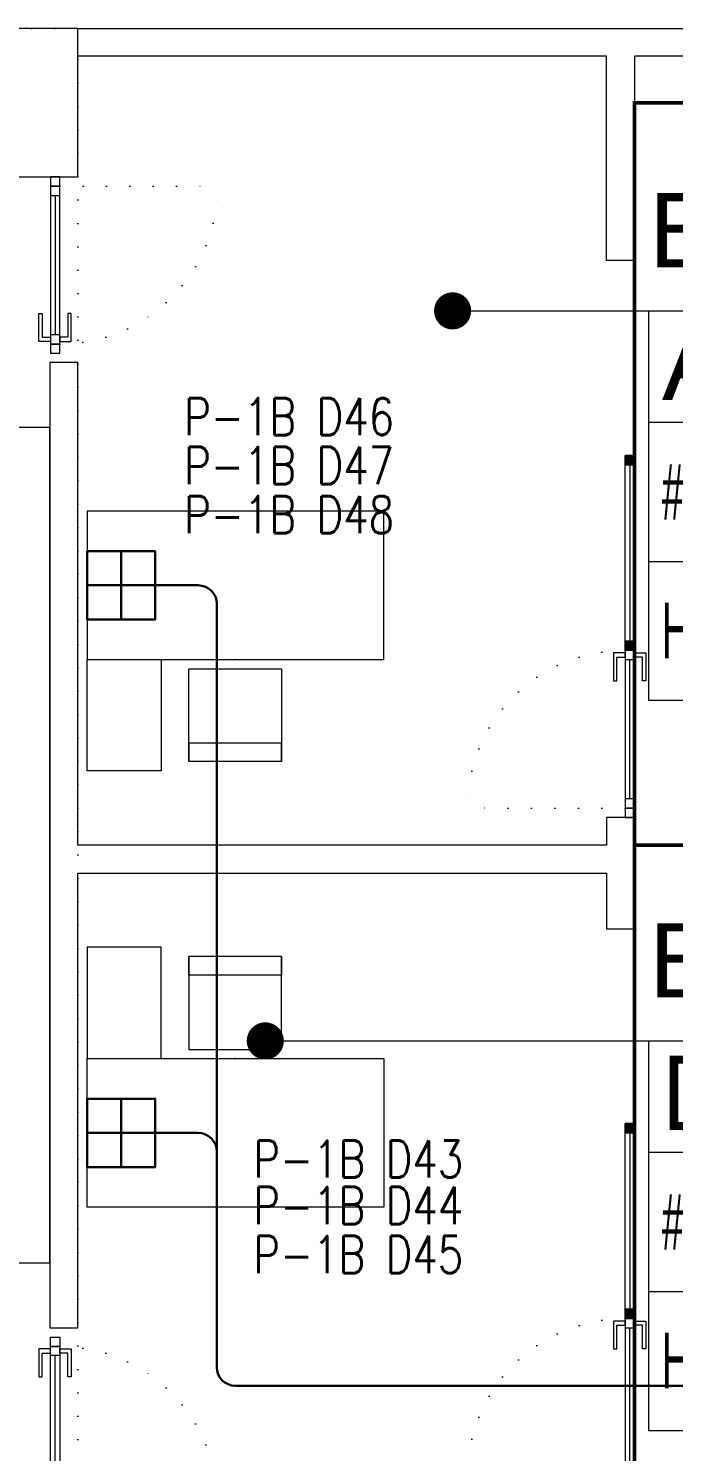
# Model space of a CAD drawing. Header units: metres. Extents: x -13621 to 152406, y -16073 to 22221.
# Drawn here: x 4413 to 4761, y 3313 to 4080 of the extents above; entities that cross this region are included whole.
import ezdxf
from ezdxf.enums import TextEntityAlignment as Align

# ---------------------------------------------------------------- set-up
doc = ezdxf.new("R2010")
doc.units = ezdxf.units.M
doc.header["$LTSCALE"] = 100
doc.header["$MEASUREMENT"] = 0
for name, pattern in [('DOT2', [0.125, 0, -0.125]), ('DOT5', [0.75, 0, -0.75]), ('HIDDEN', [0.375, 0.25, -0.125])]:
    doc.linetypes.add(name, pattern=pattern)
doc.layers.get('0').update_dxf_attribs({"color": 9, "lineweight": 9})
for name, color, linetype, lineweight in [('00', 9, 'Continuous', 9), ('01', 9, 'Continuous', 9), ('05', 9, 'Continuous', 9), ('06B', 9, 'Continuous', 9), ('06D', 9, 'Continuous', 9), ('10', 9, 'Continuous', 9), ('15', 9, 'Continuous', 9), ('20', 9, 'DOT2', 9), ('21_mahal200', 9, 'Continuous', 9), ('Data  Tavan', 170, 'Continuous', 30), ('E-DUVARA MONTE PRİZ KUTUSU', 7, 'Continuous', 30), ('E-YAZI', 7, 'Continuous', 30)]:
    doc.layers.add(name, color=color, linetype=linetype, lineweight=lineweight)
doc.styles.add('Arial', font='arial.ttf', dxfattribs={"height": 2.5})
doc.styles.add('E-YAZI', font='txttw.shx')
doc.styles.add('MuuM_TEXT-STANDART', font='ARIALN.TTF')
doc.dimstyles.new('MuuM_DIM200', dxfattribs={"dimscale": 20, "dimtxt": 2, "dimasz": 1, "dimexe": 1, "dimexo": 1, "dimgap": 1, "dimtad": 1, "dimdec": 1, "dimrnd": 0.5, "dimdsep": 46, "dimtxsty": 'MuuM_TEXT-STANDART', "dimblk": 'ARCHTICK', "dimcen": 0, "dimdle": 0.15, "dimclrd": 256, "dimclre": 256, "dimclrt": 256, "dimadec": 0, "dimazin": 0, "dimtfac": 5, "dimtdec": 1, "dimtix": 1, "dimtmove": 2, "dimatfit": 3, "dimldrblk": 'DOT', "dimfxl": 3, "dimfxlon": 1, "dimtolj": 1, "dimlwd": -1, "dimlwe": -1, "dimarcsym": 0})

# ---------------------------------------------------------------- blocks, each defined once
blk = doc.blocks.new('10_DUVARA MONTE PRİZ KUTUSU')
at = {"layer": 'E-DUVARA MONTE PRİZ KUTUSU', "color": 4}
for p, q in [((0, 24.5), (0, -24.5)), ((24.5, 0), (-24.5, 0))]:
    blk.add_line(p, q, dxfattribs=at)
blk.add_lwpolyline([(-24.5, -24.5), (24.5, -24.5), (24.5, 24.5), (-24.5, 24.5)], close=True, dxfattribs=at)
blk = doc.blocks.new('p-kolon_80x80')
blk.add_lwpolyline([(-40, -40), (40, -40), (40, 40), (-40, 40)], close=True)
blk = doc.blocks.new('2.bod.sitatik')
at = {"layer": '01'}
blk.add_blockref('p-kolon_80x80', (4400, -4590), dxfattribs=at)
blk = doc.blocks.new('p-işyeri')
at = {"color": 0, "const_width": 2}
blk.add_lwpolyline([(200, 0), (200, 700), (-200, 700), (-200, 0)], close=True, dxfattribs=at)
blk = doc.blocks.new('p-sandalye-03')
for points in [[(-5, -25.14), (-5, 24.86), (-55, 24.86), (-55, -25.14), (-5, -25.14)], [(-55, 24.86), (-45, 24.86), (-45, -25.14), (-55, -25.14)]]:
    blk.add_lwpolyline(points)
blk.add_point((0, -0.14))
blk = doc.blocks.new('m-calisma unitesi 02')
at = {"ltscale": 0.5}
blk.add_lwpolyline([(-160, 140), (-160, 80), (-120, 80), (-120, 140)], close=True, dxfattribs=at)
blk.add_lwpolyline([(0, 80), (0, 0), (-160, 0), (-160, 80)], close=True)
at = {"linetype": 'DOT5'}
blk.add_lwpolyline([(-160, 80), (-160, 80)], dxfattribs=at)
at = {"rotation": 270}
blk.add_blockref('p-sandalye-03', (-80, 80), dxfattribs=at)
blk = doc.blocks.new('prf-10x10')
blk.add_lwpolyline([(-5, -5), (5, -5), (5, 5), (-5, 5)], close=True)
at = {"color": 255}
blk.add_solid([(-5, -5), (5, -5), (-5, 5), (5, 5)], dxfattribs=at)
at = {"layer": '10'}
blk.add_point((0, 0), dxfattribs=at)
blk = doc.blocks.new('*U404')
at = {"layer": '06D'}
blk.add_lwpolyline([(-2.5, 105), (2.5, 105), (2.5, 0), (-2.5, 0)], close=True, dxfattribs=at)
at = {"layer": '15'}
blk.add_lwpolyline([(0, 100), (0, 5)], dxfattribs=at)
at = {"layer": '10', "xscale": 0.5, "yscale": 0.5, "rotation": 90}
for p in [(0, 102.5), (0, 2.5)]:
    blk.add_blockref('prf-10x10', p, dxfattribs=at)
blk = doc.blocks.new('p-al-01')
at = {"layer": '06B'}
for points in [[(27.05, 4.35), (27.05, 10.6), (42.05, 10.6), (42.05, 8.72), (29.3, 8.72), (29.3, 8.72), (29.3, 4.35), (27.05, 4.35)], [(27.05, -0.65), (27.05, -6.9), (42.05, -6.9), (42.05, -5.03), (29.3, -5.03), (29.3, -5.03), (29.3, -0.65), (27.05, -0.65)]]:
    blk.add_lwpolyline(points, dxfattribs=at)
at = {"layer": '06D'}
for p, q in [((115.67, 4.35), (28.8, 4.35)), ((28.8, -0.65), (115.67, -0.65))]:
    blk.add_line(p, q, dxfattribs=at)
at = {"layer": '10'}
for points in [[(25.67, -0.65), (25.67, 4.35), (20.67, 4.35), (20.67, -0.65)], [(30.67, -0.65), (30.67, 4.35), (25.67, 4.35), (25.67, -0.65)], [(110.67, -0.65), (110.67, 4.35), (105.67, 4.35), (105.67, -0.65)], [(115.67, -0.65), (115.67, 4.35), (110.67, 4.35), (110.67, -0.65)]]:
    blk.add_lwpolyline(points, close=True, dxfattribs=at)
at = {"layer": '15'}
blk.add_lwpolyline([(105.67, 1.85), (30.67, 1.85)], dxfattribs=at)
at = {"layer": '20'}
blk.add_lwpolyline([(110.67, -0.65), (110.67, -85.65)], dxfattribs=at)
blk.add_arc((110.67, -0.65), 85, 180, 270, dxfattribs=at)
blk = doc.blocks.new('p-birim')
blk.add_lwpolyline([(0, 0), (1, 0), (1, 1), (0, 1)], close=True)
blk = doc.blocks.new('_ArchTick')
at = {"color": 0, "linetype": 'ByBlock', "const_width": 0.15}
blk.add_lwpolyline([(-0.5, -0.5), (0.5, 0.5)], dxfattribs=at)
blk = doc.blocks.new('_Dot')
at = {"color": 0, "linetype": 'ByBlock', "lineweight": -2}
blk.add_line((-0.5, 0), (-1, 0), dxfattribs=at)
at = {"color": 0, "linetype": 'ByBlock', "const_width": 0.5}
blk.add_lwpolyline([(-0.25, 0, 1), (0.25, 0, 1)], format="xyb", close=True, dxfattribs=at)
blk = doc.blocks.new('0_roomno2')
blk.add_lwpolyline([(19.375, -10.5), (0, -10.5), (0, 0), (19.375, 0)], close=True)
for points in [[(0, -3), (19.375, -3)], [(8.125, -3), (8.125, -10.5)], [(11.875, -3), (11.875, -10.5)], [(15.625, -3), (15.625, -10.5)], [(0, -6.75), (8.125, -6.75)]]:
    blk.add_lwpolyline(points)
at = {"style": 'MuuM_TEXT-STANDART', "width": 0.6}
blk.add_text('H:', height=1.5, dxfattribs=at).set_placement((0.35, -8.608), align=Align.MIDDLE_LEFT)
at = {"style": 'Arial'}
blk.add_attdef('ODANO', (0, 1.17), '', height=2, dxfattribs=at)
blk.add_attdef('MEKANADI', text='', height=2, dxfattribs=at).set_placement((0.35, -3), align=Align.BOTTOM_LEFT)
at = {"style": 'MuuM_TEXT-STANDART', "width": 0.6}
for tag, p in [('YER01', (10, -4.5)), ('TAVAN01', (13.75, -4.5)), ('DUVAR01', (17.5, -4.5)), ('YER02', (10, -6.75)), ('TAVAN02', (13.75, -6.75)), ('DUVAR02', (17.5, -6.75)), ('YER03', (10, -9)), ('TAVAN03', (13.75, -9)), ('DUVAR03', (17.5, -9))]:
    blk.add_attdef(tag, text='', height=1.5, dxfattribs=at).set_placement(p, align=Align.MIDDLE_CENTER)
for tag, p in [('M2', (0.35, -4.875)), ('TEMIZTAVANYUKSEKLIGI', (1.8, -8.608))]:
    blk.add_attdef(tag, text='', height=1.5, dxfattribs=at).set_placement(p, align=Align.MIDDLE_LEFT)
blk = doc.blocks.new('2.bod.Mimari')
at = {"layer": '00'}
for points in [[(4725, -4565), (4440, -4565), (4440, -4550), (5275, -4550), (5275, -4565), (4740, -4565), (4740, -4675), (4725, -4675), (4725, -4565)], [(4440, -5250), (4440, -5005), (4725, -5005), (4725, -5035), (4740, -5035), (4740, -4975), (4725, -4975), (4725, -4990), (4440, -4990), (4440, -4730), (4425, -4730), (4425, -5250), (4425, -5250), (4440, -5250), (4440, -5250)]]:
    blk.add_lwpolyline(points, close=True, dxfattribs=at)
at = {"layer": '20'}
blk.add_lwpolyline([(3660, -6230), (4440, -6230), (4440, -4550), (3660, -4550)], close=True, dxfattribs=at)
for p, rotation in [((4429.6, -4745.67), 90.00000000000001), ((4735.65, -4859.33), 270), ((4735.65, -5219.33), 270)]:
    blk.add_blockref('p-al-01', p, dxfattribs=dict(rotation=rotation))
for p in [(4737.5, -4885), (4737.5, -5245)]:
    blk.add_blockref('*U404', p)
at = {"xscale": -1, "rotation": 90}
blk.add_blockref('p-al-01', (4429.6, -5234.33), dxfattribs=at)
at = {"layer": '05', "xscale": 60, "yscale": 450}
blk.add_blockref('p-birim', (4365, -5215), dxfattribs=at)
at = {"layer": '05', "xscale": -1, "rotation": 180}
blk.add_blockref('m-calisma unitesi 02', (4605, -4810), dxfattribs=at)
at = {"layer": '05'}
blk.add_blockref('m-calisma unitesi 02', (4605, -5185), dxfattribs=at)
at = {"layer": '06D', "color": 89, "linetype": 'HIDDEN', "true_color": 0x2e4d23, "rotation": 90}
for p in [(5440, -4790), (5440, -5190)]:
    blk.add_blockref('p-işyeri', p, dxfattribs=at)
at = {"layer": '21_mahal200'}
ref = blk.add_blockref('0_roomno2', (4747.86, -4702.13), dxfattribs=dict(at, xscale=20, yscale=20, zscale=20))
ref.add_attrib('ODANO', 'B2-43', (4747.86, -4678.73), dxfattribs={"layer": '0', "height": 40, "style": 'Arial'})
ref.add_attrib('MEKANADI', 'ATÖLYE ŞEFİ', dxfattribs={"layer": '0', "height": 40, "style": 'Arial'}).set_placement((4754.86, -4762.13), align=Align.BOTTOM_LEFT)
ref.add_attrib('M2', '##### m2', dxfattribs={"layer": '0', "height": 30, "style": 'MuuM_TEXT-STANDART', "width": 0.6}).set_placement((4754.86, -4799.63), align=Align.MIDDLE_LEFT)
ref.add_attrib('TEMIZTAVANYUKSEKLIGI', '2.40 M', dxfattribs={"layer": '0', "height": 30, "style": 'MuuM_TEXT-STANDART', "width": 0.6}).set_placement((4783.86, -4874.29), align=Align.MIDDLE_LEFT)
ref.add_attrib('YER01', 'Y02', dxfattribs={"layer": '0', "height": 30, "style": 'MuuM_TEXT-STANDART', "width": 0.6}).set_placement((4947.86, -4792.13), align=Align.MIDDLE_CENTER)
ref.add_attrib('TAVAN01', 'T05', dxfattribs={"layer": '0', "height": 30, "style": 'MuuM_TEXT-STANDART', "width": 0.6}).set_placement((5022.86, -4792.13), align=Align.MIDDLE_CENTER)
ref.add_attrib('DUVAR01', 'D02', dxfattribs={"layer": '0', "height": 30, "style": 'MuuM_TEXT-STANDART', "width": 0.6}).set_placement((5097.86, -4792.13), align=Align.MIDDLE_CENTER)
ref.add_attrib('TAVAN02', 'T09', dxfattribs={"layer": '0', "height": 30, "style": 'MuuM_TEXT-STANDART', "width": 0.6}).set_placement((5022.86, -4837.13), align=Align.MIDDLE_CENTER)
ref.add_attrib('DUVAR02', 'D07', dxfattribs={"layer": '0', "height": 30, "style": 'MuuM_TEXT-STANDART', "width": 0.6}).set_placement((5097.86, -4837.13), align=Align.MIDDLE_CENTER)
ref = blk.add_blockref('0_roomno2', (4747.86, -5095.44), dxfattribs=dict(at, xscale=20, yscale=20, zscale=20))
ref.add_attrib('ODANO', 'B2-44', (4747.86, -5072.04), dxfattribs={"layer": '0', "height": 40, "style": 'Arial'})
ref.add_attrib('MEKANADI', 'DİZPOZİSYON', dxfattribs={"layer": '0', "height": 40, "style": 'Arial', "width": 0.9}).set_placement((4754.86, -5155.44), align=Align.BOTTOM_LEFT)
ref.add_attrib('M2', '##### m2', dxfattribs={"layer": '0', "height": 30, "style": 'MuuM_TEXT-STANDART', "width": 0.6}).set_placement((4754.86, -5192.94), align=Align.MIDDLE_LEFT)
ref.add_attrib('TEMIZTAVANYUKSEKLIGI', '2.40 M', dxfattribs={"layer": '0', "height": 30, "style": 'MuuM_TEXT-STANDART', "width": 0.6}).set_placement((4783.86, -5267.6), align=Align.MIDDLE_LEFT)
ref.add_attrib('YER01', 'Y02', dxfattribs={"layer": '0', "height": 30, "style": 'MuuM_TEXT-STANDART', "width": 0.6}).set_placement((4947.86, -5185.44), align=Align.MIDDLE_CENTER)
ref.add_attrib('TAVAN01', 'T05', dxfattribs={"layer": '0', "height": 30, "style": 'MuuM_TEXT-STANDART', "width": 0.6}).set_placement((5022.86, -5185.44), align=Align.MIDDLE_CENTER)
ref.add_attrib('DUVAR01', 'D02', dxfattribs={"layer": '0', "height": 30, "style": 'MuuM_TEXT-STANDART', "width": 0.6}).set_placement((5097.86, -5185.44), align=Align.MIDDLE_CENTER)
ref.add_attrib('TAVAN02', 'T09', dxfattribs={"layer": '0', "height": 30, "style": 'MuuM_TEXT-STANDART', "width": 0.6}).set_placement((5022.86, -5230.44), align=Align.MIDDLE_CENTER)
ref.add_attrib('DUVAR02', 'D07', dxfattribs={"layer": '0', "height": 30, "style": 'MuuM_TEXT-STANDART', "width": 0.6}).set_placement((5097.86, -5230.44), align=Align.MIDDLE_CENTER)
for points in [[(4642.03, -4702.13), (4747.86, -4702.13)], [(4541.07, -5095.44), (4747.86, -5095.44)]]:
    blk.add_leader(points, dimstyle='MuuM_DIM200', override={"dimasz": 1, "dimfxl": 10}, dxfattribs=at)

msp = doc.modelspace()

# ---------------------------------------------------------------- linework, layer by layer
at = {"layer": 'Data  Tavan'}
for p, q in [((4481.72, 3780), (4504.93, 3780)), ((4514.93, 3770), (4514.93, 3411.88)), ((4481.72, 3485), (4504.93, 3485)), ((4514.93, 3358.76), (4514.93, 3475)), ((4524.93, 3348.76), (5478, 3348.76))]:
    msp.add_line(p, q, dxfattribs=at)
for centre, start, end in [((4504.93, 3770), 0, 90), ((4504.93, 3475), 0, 90), ((4524.93, 3358.76), 180, 270)]:
    msp.add_arc(centre, 10, start, end, dxfattribs=at)

# ---------------------------------------------------------------- block references
for name in ['2.bod.sitatik', '2.bod.Mimari']:
    msp.add_blockref(name, (0, 8630))
at = {"layer": 'E-DUVARA MONTE PRİZ KUTUSU', "color": 3, "xscale": -0.75, "yscale": 0.75, "zscale": 0.75, "rotation": 180}
for p in [(4463.36, 3780), (4463.36, 3485)]:
    msp.add_blockref('10_DUVARA MONTE PRİZ KUTUSU', p, dxfattribs=at)

# ---------------------------------------------------------------- texts
at = {"layer": 'E-YAZI', "color": 6, "style": 'E-YAZI', "width": 0.8}
for s, p in [('P-1B D46', (4497.35, 3860.84)), ('P-1B D47', (4497.35, 3834.57)), ('P-1B D48', (4497.35, 3808.04)), ('P-1B D43', (4534.62, 3460.89)), ('P-1B D44', (4534.62, 3435.89)), ('P-1B D45', (4534.62, 3409.49))]:
    msp.add_text(s, height=20, dxfattribs=at).set_placement(p)

doc.saveas('drawing.dxf')
